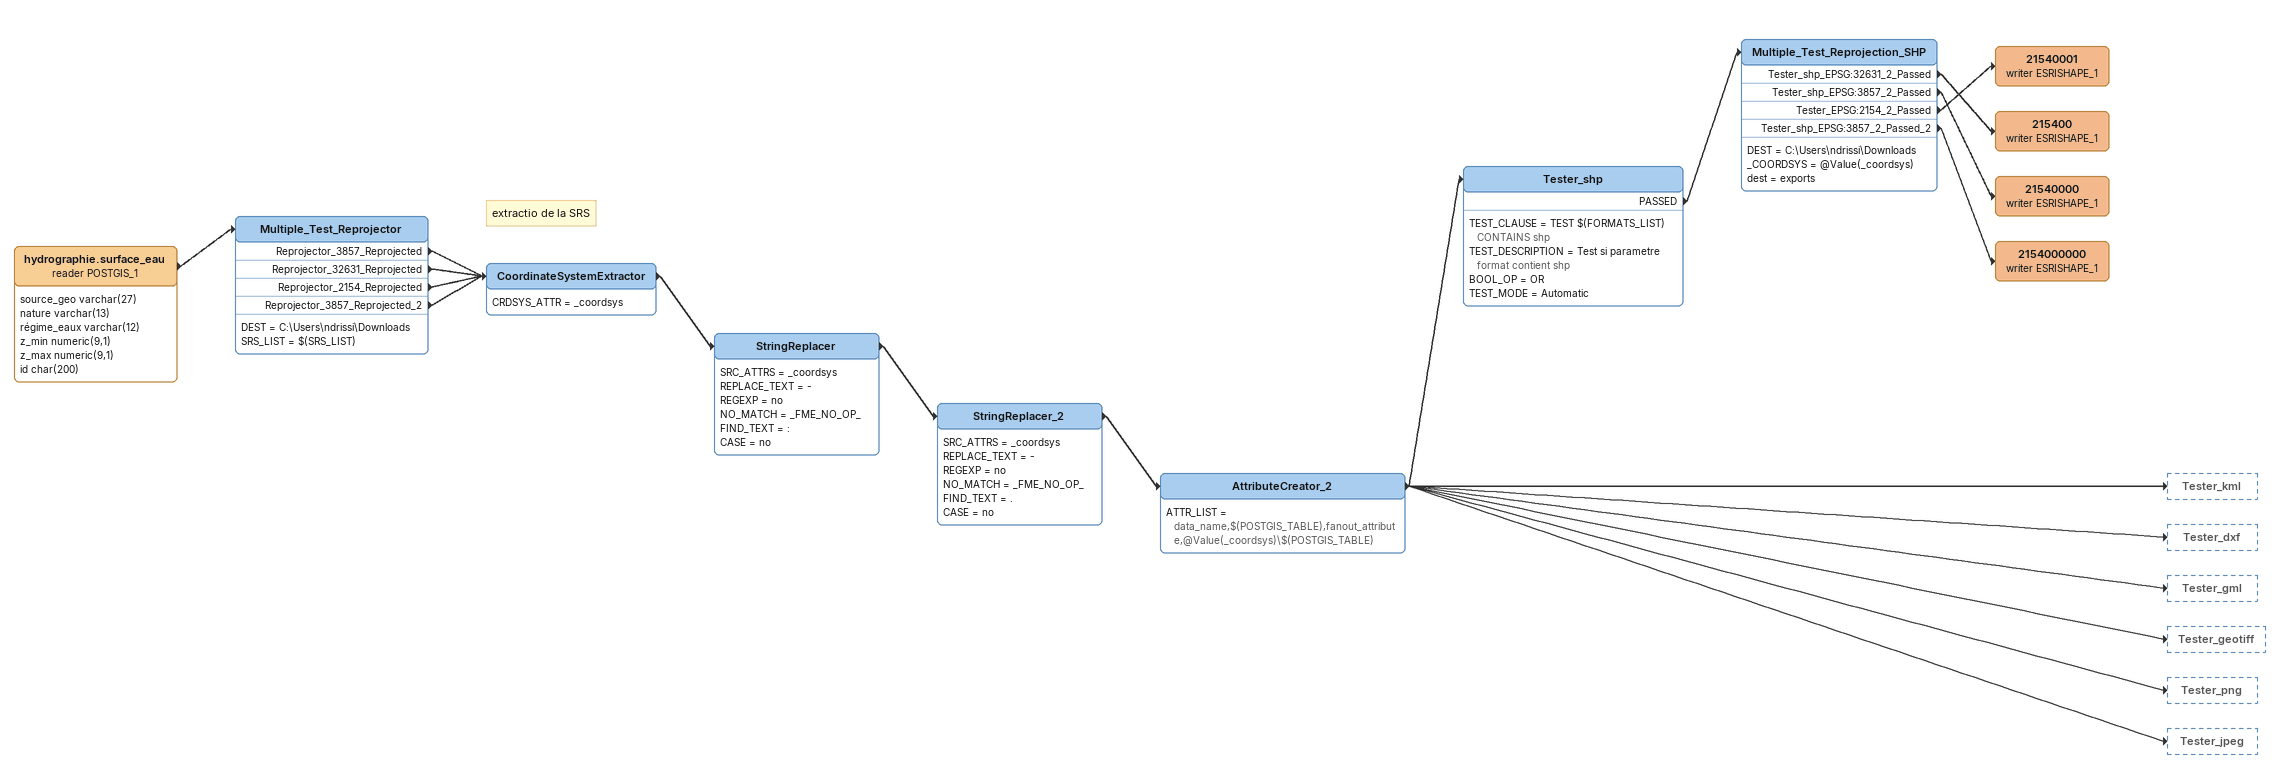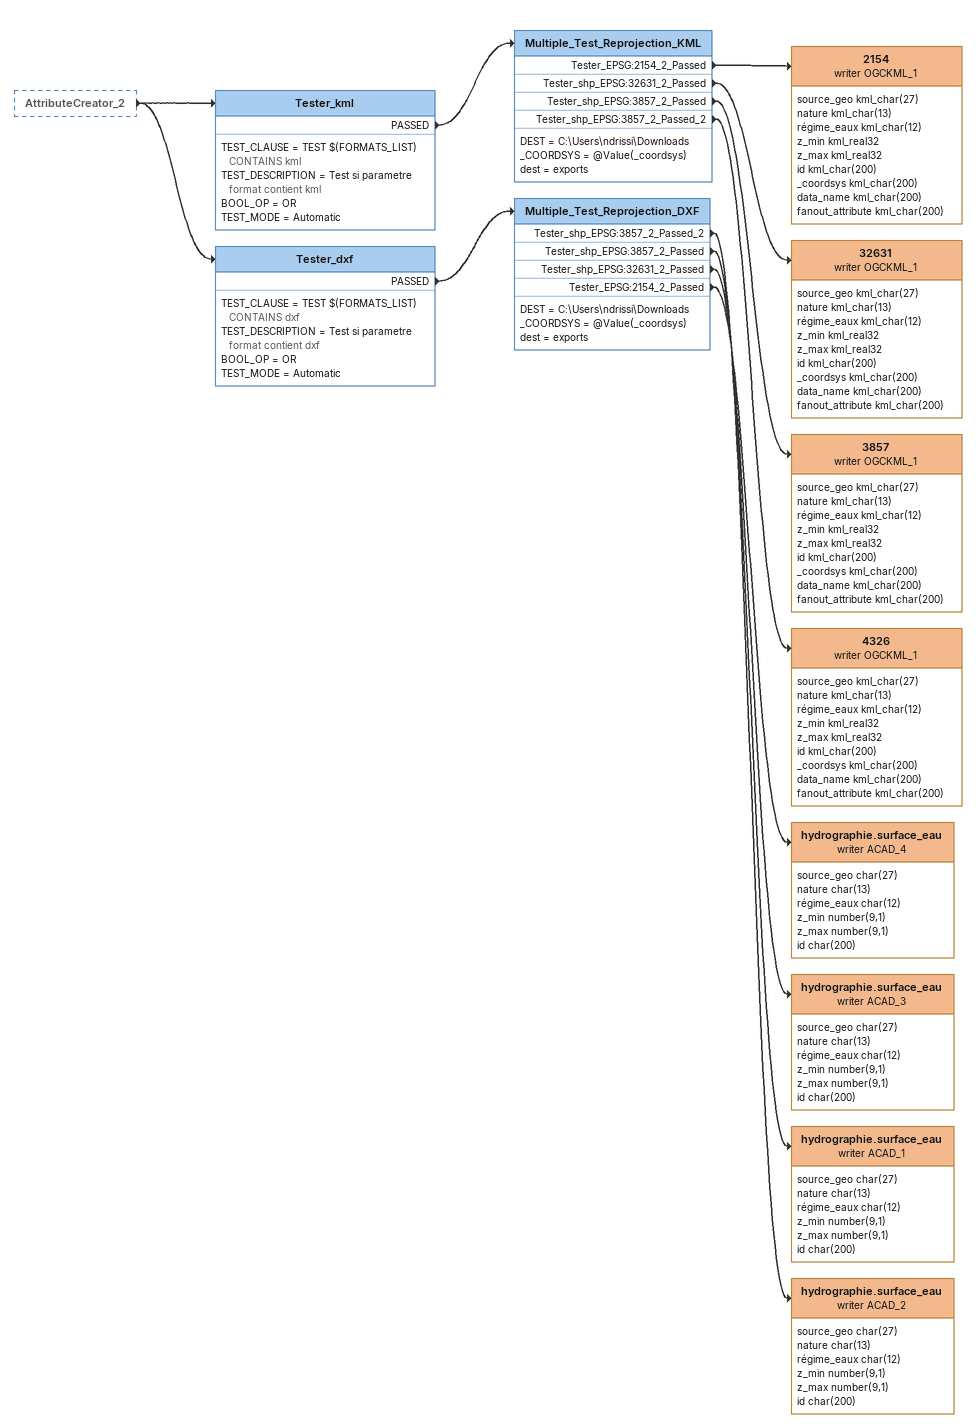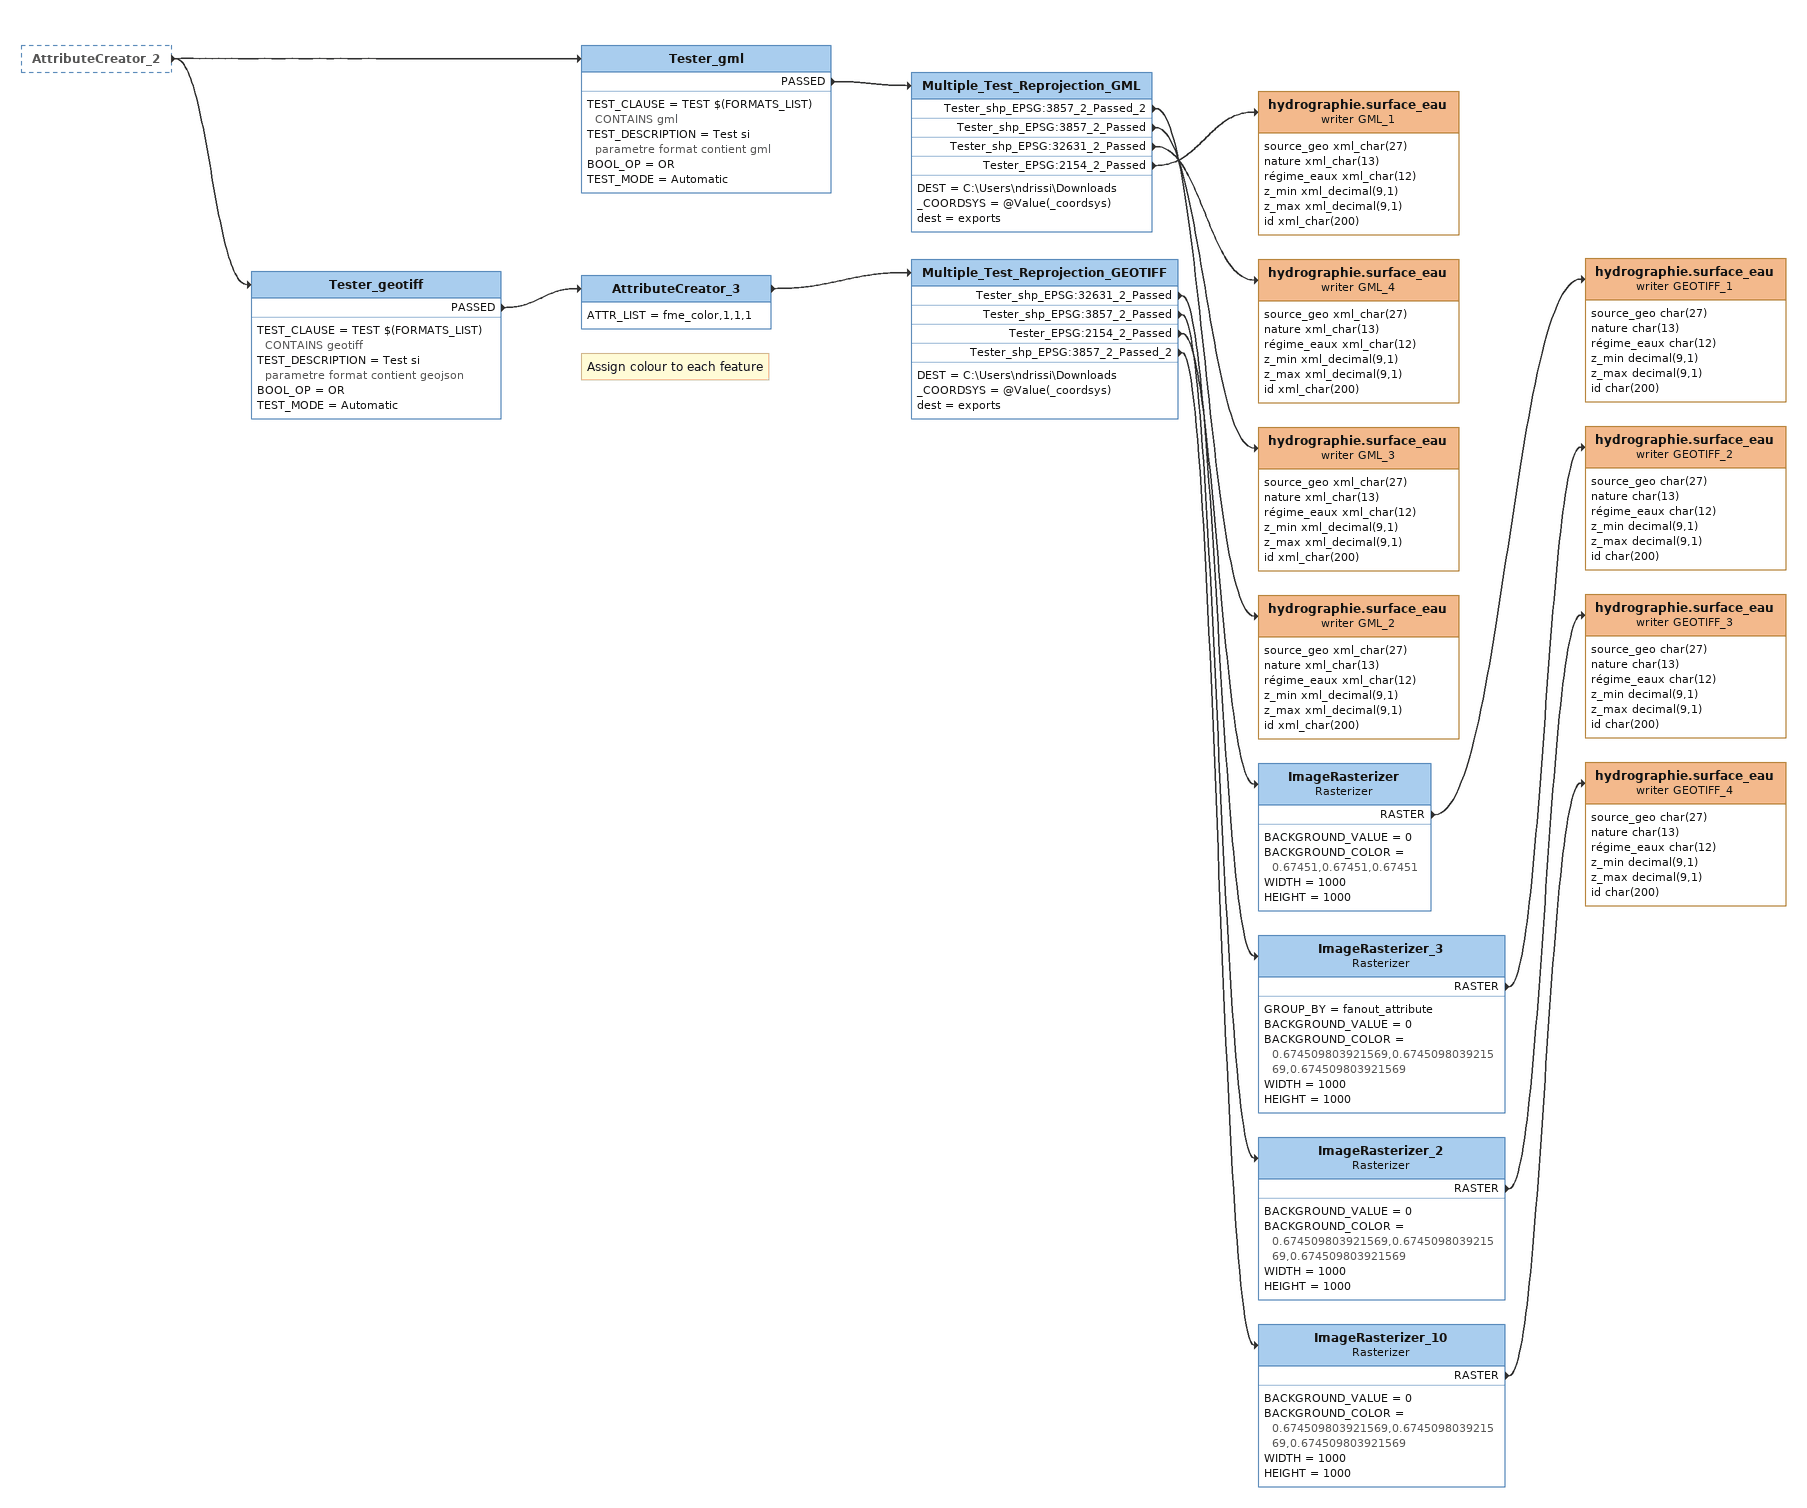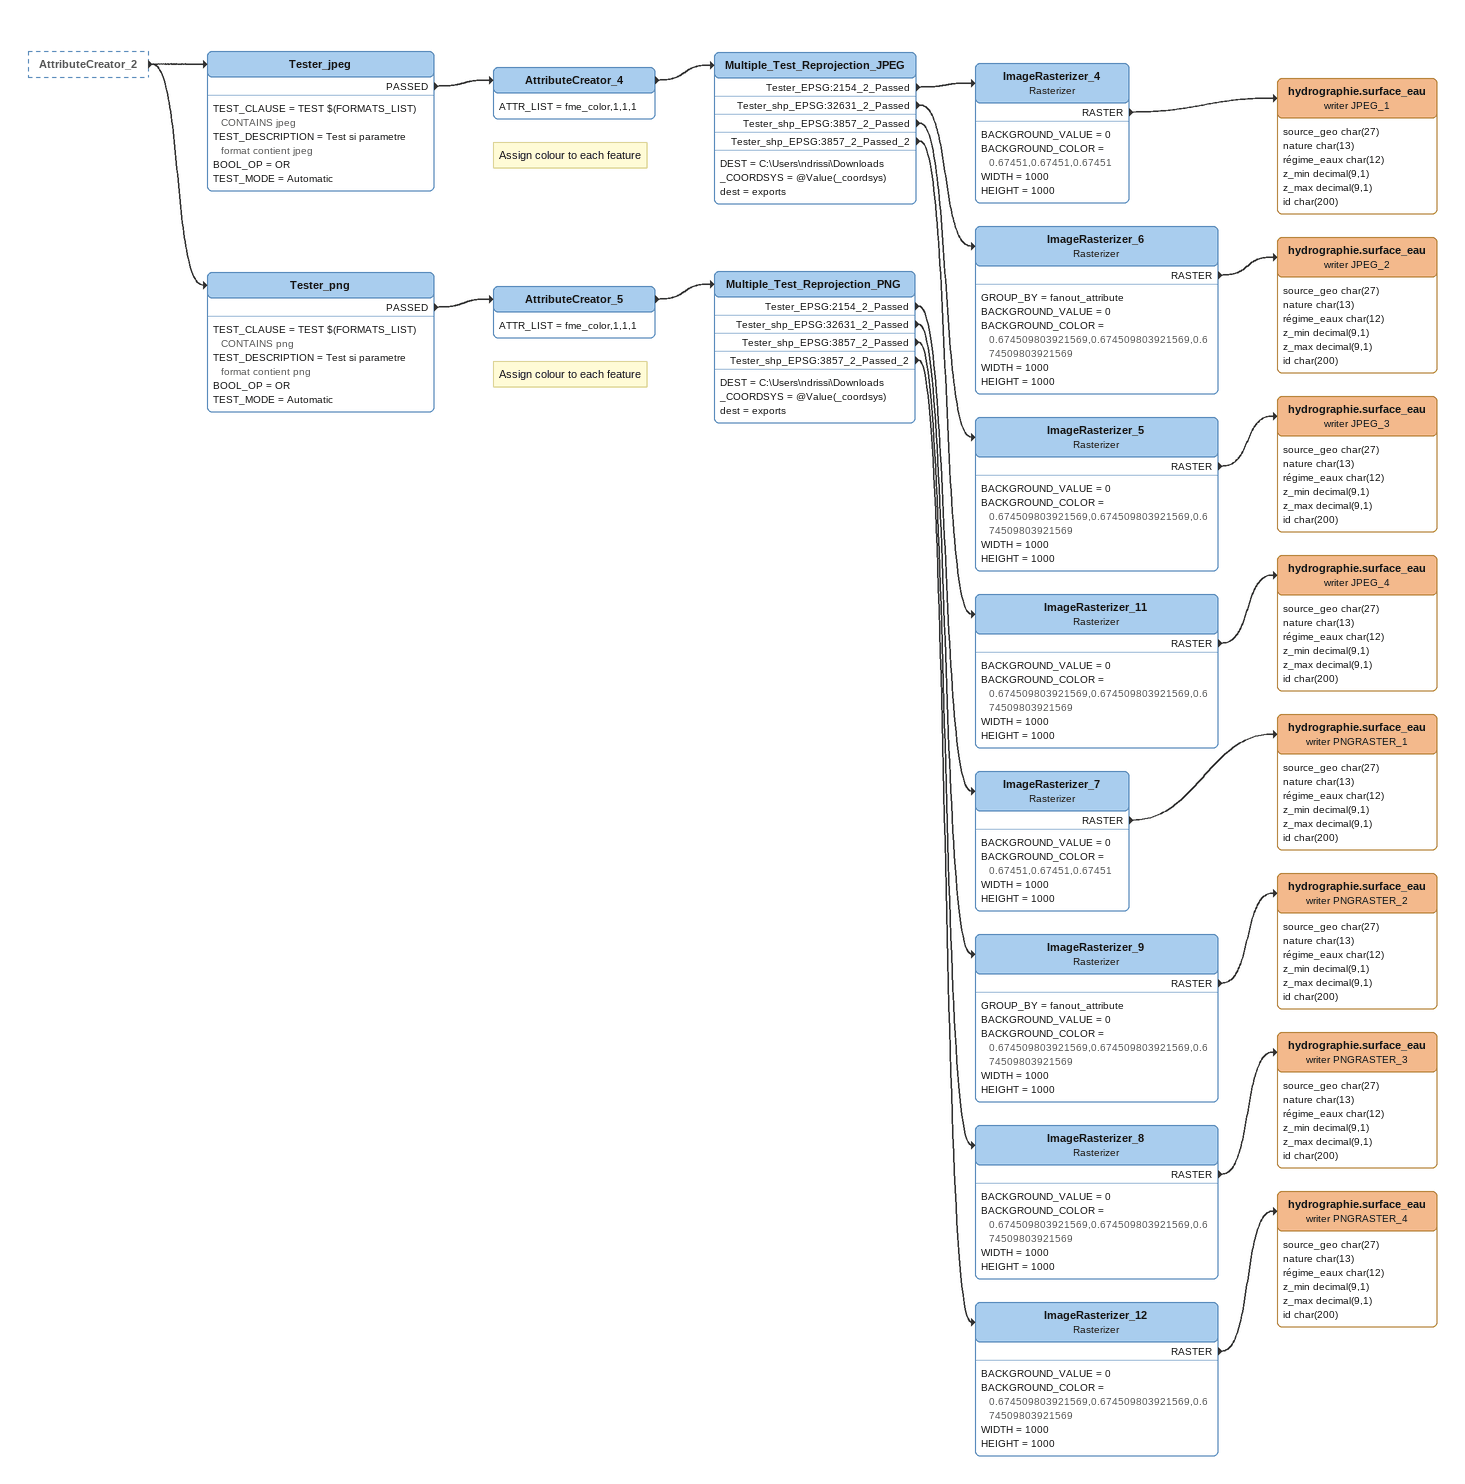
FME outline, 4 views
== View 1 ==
hydrographie.surface_eau (reader POSTGIS_1)
    attributes: source_geo varchar(27), nature varchar(13), régime_eaux varchar(12), z_min numeric(9,1), z_max numeric(9,1), id char(200)
    -> Multiple_Test_Reprojector
Multiple_Test_Reprojector
    DEST = C:\Users\ndrissi\Downloads
    SRS_LIST = $(SRS_LIST)
    Reprojector_3857_Reprojected -> CoordinateSystemExtractor
    Reprojector_32631_Reprojected -> CoordinateSystemExtractor
    Reprojector_2154_Reprojected -> CoordinateSystemExtractor
    Reprojector_3857_Reprojected_2 -> CoordinateSystemExtractor
Note: extractio de la SRS
CoordinateSystemExtractor
    CRDSYS_ATTR = _coordsys
    -> StringReplacer
StringReplacer
    SRC_ATTRS = _coordsys
    REPLACE_TEXT = -
    REGEXP = no
    NO_MATCH = _FME_NO_OP_
    FIND_TEXT = :
    CASE = no
    -> StringReplacer_2
StringReplacer_2
    SRC_ATTRS = _coordsys
    REPLACE_TEXT = -
    REGEXP = no
    NO_MATCH = _FME_NO_OP_
    FIND_TEXT = .
    CASE = no
    -> AttributeCreator_2
AttributeCreator_2
    ATTR_LIST = data_name,$(POSTGIS_TABLE),fanout_attribute,@Value(_coordsys)\$(POSTGIS_TABLE)
    -> Tester_shp
    -> Tester_kml
    -> Tester_dxf
    -> Tester_gml
    -> Tester_geotiff
    -> Tester_png
    -> Tester_jpeg
Tester_shp
    TEST_CLAUSE = TEST $(FORMATS_LIST) CONTAINS shp
    TEST_DESCRIPTION = Test si parametre format contient shp
    BOOL_OP = OR
    TEST_MODE = Automatic
    PASSED -> Multiple_Test_Reprojection_SHP
Multiple_Test_Reprojection_SHP
    DEST = C:\Users\ndrissi\Downloads
    _COORDSYS = @Value(_coordsys)
    dest = exports
    Tester_shp_EPSG:32631_2_Passed -> 215400 (writer ESRISHAPE_1)
    Tester_shp_EPSG:3857_2_Passed -> 21540000 (writer ESRISHAPE_1)
    Tester_EPSG:2154_2_Passed -> 21540001 (writer ESRISHAPE_1)
    Tester_shp_EPSG:3857_2_Passed_2 -> 2154000000 (writer ESRISHAPE_1)
21540001 (writer ESRISHAPE_1)
215400 (writer ESRISHAPE_1)
21540000 (writer ESRISHAPE_1)
2154000000 (writer ESRISHAPE_1)

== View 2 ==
AttributeCreator_2 [outside]
    -> Tester_kml
    -> Tester_dxf
Tester_kml
    TEST_CLAUSE = TEST $(FORMATS_LIST) CONTAINS kml
    TEST_DESCRIPTION = Test si parametre format contient kml
    BOOL_OP = OR
    TEST_MODE = Automatic
    PASSED -> Multiple_Test_Reprojection_KML
Multiple_Test_Reprojection_KML
    DEST = C:\Users\ndrissi\Downloads
    _COORDSYS = @Value(_coordsys)
    dest = exports
    Tester_EPSG:2154_2_Passed -> 2154 (writer OGCKML_1)
    Tester_shp_EPSG:32631_2_Passed -> 32631 (writer OGCKML_1)
    Tester_shp_EPSG:3857_2_Passed -> 3857 (writer OGCKML_1)
    Tester_shp_EPSG:3857_2_Passed_2 -> 4326 (writer OGCKML_1)
2154 (writer OGCKML_1)
    attributes: source_geo kml_char(27), nature kml_char(13), régime_eaux kml_char(12), z_min kml_real32, z_max kml_real32, id kml_char(200), _coordsys kml_char(200), data_name kml_char(200), fanout_attribute kml_char(200)
32631 (writer OGCKML_1)
    attributes: source_geo kml_char(27), nature kml_char(13), régime_eaux kml_char(12), z_min kml_real32, z_max kml_real32, id kml_char(200), _coordsys kml_char(200), data_name kml_char(200), fanout_attribute kml_char(200)
3857 (writer OGCKML_1)
    attributes: source_geo kml_char(27), nature kml_char(13), régime_eaux kml_char(12), z_min kml_real32, z_max kml_real32, id kml_char(200), _coordsys kml_char(200), data_name kml_char(200), fanout_attribute kml_char(200)
4326 (writer OGCKML_1)
    attributes: source_geo kml_char(27), nature kml_char(13), régime_eaux kml_char(12), z_min kml_real32, z_max kml_real32, id kml_char(200), _coordsys kml_char(200), data_name kml_char(200), fanout_attribute kml_char(200)
Tester_dxf
    TEST_CLAUSE = TEST $(FORMATS_LIST) CONTAINS dxf
    TEST_DESCRIPTION = Test si parametre format contient dxf
    BOOL_OP = OR
    TEST_MODE = Automatic
    PASSED -> Multiple_Test_Reprojection_DXF
Multiple_Test_Reprojection_DXF
    DEST = C:\Users\ndrissi\Downloads
    _COORDSYS = @Value(_coordsys)
    dest = exports
    Tester_shp_EPSG:3857_2_Passed_2 -> hydrographie.surface_eau (writer ACAD_2)
    Tester_shp_EPSG:3857_2_Passed -> hydrographie.surface_eau (writer ACAD_1)
    Tester_shp_EPSG:32631_2_Passed -> hydrographie.surface_eau (writer ACAD_3)
    Tester_EPSG:2154_2_Passed -> hydrographie.surface_eau (writer ACAD_4)
hydrographie.surface_eau (writer ACAD_4)
    attributes: source_geo char(27), nature char(13), régime_eaux char(12), z_min number(9,1), z_max number(9,1), id char(200)
hydrographie.surface_eau (writer ACAD_3)
    attributes: source_geo char(27), nature char(13), régime_eaux char(12), z_min number(9,1), z_max number(9,1), id char(200)
hydrographie.surface_eau (writer ACAD_1)
    attributes: source_geo char(27), nature char(13), régime_eaux char(12), z_min number(9,1), z_max number(9,1), id char(200)
hydrographie.surface_eau (writer ACAD_2)
    attributes: source_geo char(27), nature char(13), régime_eaux char(12), z_min number(9,1), z_max number(9,1), id char(200)

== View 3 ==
AttributeCreator_2 [outside]
    -> Tester_gml
    -> Tester_geotiff
Tester_gml
    TEST_CLAUSE = TEST $(FORMATS_LIST) CONTAINS gml
    TEST_DESCRIPTION = Test si parametre format contient gml
    BOOL_OP = OR
    TEST_MODE = Automatic
    PASSED -> Multiple_Test_Reprojection_GML
Multiple_Test_Reprojection_GML
    DEST = C:\Users\ndrissi\Downloads
    _COORDSYS = @Value(_coordsys)
    dest = exports
    Tester_shp_EPSG:3857_2_Passed_2 -> hydrographie.surface_eau (writer GML_2)
    Tester_shp_EPSG:3857_2_Passed -> hydrographie.surface_eau (writer GML_3)
    Tester_shp_EPSG:32631_2_Passed -> hydrographie.surface_eau (writer GML_4)
    Tester_EPSG:2154_2_Passed -> hydrographie.surface_eau (writer GML_1)
hydrographie.surface_eau (writer GML_1)
    attributes: source_geo xml_char(27), nature xml_char(13), régime_eaux xml_char(12), z_min xml_decimal(9,1), z_max xml_decimal(9,1), id xml_char(200)
hydrographie.surface_eau (writer GML_4)
    attributes: source_geo xml_char(27), nature xml_char(13), régime_eaux xml_char(12), z_min xml_decimal(9,1), z_max xml_decimal(9,1), id xml_char(200)
hydrographie.surface_eau (writer GML_3)
    attributes: source_geo xml_char(27), nature xml_char(13), régime_eaux xml_char(12), z_min xml_decimal(9,1), z_max xml_decimal(9,1), id xml_char(200)
hydrographie.surface_eau (writer GML_2)
    attributes: source_geo xml_char(27), nature xml_char(13), régime_eaux xml_char(12), z_min xml_decimal(9,1), z_max xml_decimal(9,1), id xml_char(200)
Tester_geotiff
    TEST_CLAUSE = TEST $(FORMATS_LIST) CONTAINS geotiff
    TEST_DESCRIPTION = Test si parametre format contient geojson
    BOOL_OP = OR
    TEST_MODE = Automatic
    PASSED -> AttributeCreator_3
Note: Assign colour to each feature
AttributeCreator_3
    ATTR_LIST = fme_color,1,1,1
    -> Multiple_Test_Reprojection_GEOTIFF
Multiple_Test_Reprojection_GEOTIFF
    DEST = C:\Users\ndrissi\Downloads
    _COORDSYS = @Value(_coordsys)
    dest = exports
    Tester_shp_EPSG:32631_2_Passed -> ImageRasterizer_3
    Tester_shp_EPSG:3857_2_Passed -> ImageRasterizer_2
    Tester_EPSG:2154_2_Passed -> ImageRasterizer
    Tester_shp_EPSG:3857_2_Passed_2 -> ImageRasterizer_10
ImageRasterizer: Rasterizer
    BACKGROUND_VALUE = 0
    BACKGROUND_COLOR = 0.67451,0.67451,0.67451
    WIDTH = 1000
    HEIGHT = 1000
    RASTER -> hydrographie.surface_eau (writer GEOTIFF_1)
hydrographie.surface_eau (writer GEOTIFF_1)
    attributes: source_geo char(27), nature char(13), régime_eaux char(12), z_min decimal(9,1), z_max decimal(9,1), id char(200)
ImageRasterizer_3: Rasterizer
    GROUP_BY = fanout_attribute
    BACKGROUND_VALUE = 0
    BACKGROUND_COLOR = 0.674509803921569,0.674509803921569,0.674509803921569
    WIDTH = 1000
    HEIGHT = 1000
    RASTER -> hydrographie.surface_eau (writer GEOTIFF_2)
hydrographie.surface_eau (writer GEOTIFF_2)
    attributes: source_geo char(27), nature char(13), régime_eaux char(12), z_min decimal(9,1), z_max decimal(9,1), id char(200)
ImageRasterizer_2: Rasterizer
    BACKGROUND_VALUE = 0
    BACKGROUND_COLOR = 0.674509803921569,0.674509803921569,0.674509803921569
    WIDTH = 1000
    HEIGHT = 1000
    RASTER -> hydrographie.surface_eau (writer GEOTIFF_3)
hydrographie.surface_eau (writer GEOTIFF_3)
    attributes: source_geo char(27), nature char(13), régime_eaux char(12), z_min decimal(9,1), z_max decimal(9,1), id char(200)
ImageRasterizer_10: Rasterizer
    BACKGROUND_VALUE = 0
    BACKGROUND_COLOR = 0.674509803921569,0.674509803921569,0.674509803921569
    WIDTH = 1000
    HEIGHT = 1000
    RASTER -> hydrographie.surface_eau (writer GEOTIFF_4)
hydrographie.surface_eau (writer GEOTIFF_4)
    attributes: source_geo char(27), nature char(13), régime_eaux char(12), z_min decimal(9,1), z_max decimal(9,1), id char(200)

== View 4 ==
AttributeCreator_2 [outside]
    -> Tester_png
    -> Tester_jpeg
Tester_jpeg
    TEST_CLAUSE = TEST $(FORMATS_LIST) CONTAINS jpeg
    TEST_DESCRIPTION = Test si parametre format contient jpeg
    BOOL_OP = OR
    TEST_MODE = Automatic
    PASSED -> AttributeCreator_4
Note: Assign colour to each feature
AttributeCreator_4
    ATTR_LIST = fme_color,1,1,1
    -> Multiple_Test_Reprojection_JPEG
Multiple_Test_Reprojection_JPEG
    DEST = C:\Users\ndrissi\Downloads
    _COORDSYS = @Value(_coordsys)
    dest = exports
    Tester_EPSG:2154_2_Passed -> ImageRasterizer_4
    Tester_shp_EPSG:32631_2_Passed -> ImageRasterizer_6
    Tester_shp_EPSG:3857_2_Passed -> ImageRasterizer_5
    Tester_shp_EPSG:3857_2_Passed_2 -> ImageRasterizer_11
ImageRasterizer_4: Rasterizer
    BACKGROUND_VALUE = 0
    BACKGROUND_COLOR = 0.67451,0.67451,0.67451
    WIDTH = 1000
    HEIGHT = 1000
    RASTER -> hydrographie.surface_eau (writer JPEG_1)
hydrographie.surface_eau (writer JPEG_1)
    attributes: source_geo char(27), nature char(13), régime_eaux char(12), z_min decimal(9,1), z_max decimal(9,1), id char(200)
ImageRasterizer_6: Rasterizer
    GROUP_BY = fanout_attribute
    BACKGROUND_VALUE = 0
    BACKGROUND_COLOR = 0.674509803921569,0.674509803921569,0.674509803921569
    WIDTH = 1000
    HEIGHT = 1000
    RASTER -> hydrographie.surface_eau (writer JPEG_2)
hydrographie.surface_eau (writer JPEG_2)
    attributes: source_geo char(27), nature char(13), régime_eaux char(12), z_min decimal(9,1), z_max decimal(9,1), id char(200)
ImageRasterizer_5: Rasterizer
    BACKGROUND_VALUE = 0
    BACKGROUND_COLOR = 0.674509803921569,0.674509803921569,0.674509803921569
    WIDTH = 1000
    HEIGHT = 1000
    RASTER -> hydrographie.surface_eau (writer JPEG_3)
hydrographie.surface_eau (writer JPEG_3)
    attributes: source_geo char(27), nature char(13), régime_eaux char(12), z_min decimal(9,1), z_max decimal(9,1), id char(200)
ImageRasterizer_11: Rasterizer
    BACKGROUND_VALUE = 0
    BACKGROUND_COLOR = 0.674509803921569,0.674509803921569,0.674509803921569
    WIDTH = 1000
    HEIGHT = 1000
    RASTER -> hydrographie.surface_eau (writer JPEG_4)
hydrographie.surface_eau (writer JPEG_4)
    attributes: source_geo char(27), nature char(13), régime_eaux char(12), z_min decimal(9,1), z_max decimal(9,1), id char(200)
Tester_png
    TEST_CLAUSE = TEST $(FORMATS_LIST) CONTAINS png
    TEST_DESCRIPTION = Test si parametre format contient png
    BOOL_OP = OR
    TEST_MODE = Automatic
    PASSED -> AttributeCreator_5
Note: Assign colour to each feature
AttributeCreator_5
    ATTR_LIST = fme_color,1,1,1
    -> Multiple_Test_Reprojection_PNG
Multiple_Test_Reprojection_PNG
    DEST = C:\Users\ndrissi\Downloads
    _COORDSYS = @Value(_coordsys)
    dest = exports
    Tester_EPSG:2154_2_Passed -> ImageRasterizer_7
    Tester_shp_EPSG:32631_2_Passed -> ImageRasterizer_9
    Tester_shp_EPSG:3857_2_Passed -> ImageRasterizer_8
    Tester_shp_EPSG:3857_2_Passed_2 -> ImageRasterizer_12
ImageRasterizer_7: Rasterizer
    BACKGROUND_VALUE = 0
    BACKGROUND_COLOR = 0.67451,0.67451,0.67451
    WIDTH = 1000
    HEIGHT = 1000
    RASTER -> hydrographie.surface_eau (writer PNGRASTER_1)
hydrographie.surface_eau (writer PNGRASTER_1)
    attributes: source_geo char(27), nature char(13), régime_eaux char(12), z_min decimal(9,1), z_max decimal(9,1), id char(200)
ImageRasterizer_9: Rasterizer
    GROUP_BY = fanout_attribute
    BACKGROUND_VALUE = 0
    BACKGROUND_COLOR = 0.674509803921569,0.674509803921569,0.674509803921569
    WIDTH = 1000
    HEIGHT = 1000
    RASTER -> hydrographie.surface_eau (writer PNGRASTER_2)
hydrographie.surface_eau (writer PNGRASTER_2)
    attributes: source_geo char(27), nature char(13), régime_eaux char(12), z_min decimal(9,1), z_max decimal(9,1), id char(200)
ImageRasterizer_8: Rasterizer
    BACKGROUND_VALUE = 0
    BACKGROUND_COLOR = 0.674509803921569,0.674509803921569,0.674509803921569
    WIDTH = 1000
    HEIGHT = 1000
    RASTER -> hydrographie.surface_eau (writer PNGRASTER_3)
hydrographie.surface_eau (writer PNGRASTER_3)
    attributes: source_geo char(27), nature char(13), régime_eaux char(12), z_min decimal(9,1), z_max decimal(9,1), id char(200)
ImageRasterizer_12: Rasterizer
    BACKGROUND_VALUE = 0
    BACKGROUND_COLOR = 0.674509803921569,0.674509803921569,0.674509803921569
    WIDTH = 1000
    HEIGHT = 1000
    RASTER -> hydrographie.surface_eau (writer PNGRASTER_4)
hydrographie.surface_eau (writer PNGRASTER_4)
    attributes: source_geo char(27), nature char(13), régime_eaux char(12), z_min decimal(9,1), z_max decimal(9,1), id char(200)
